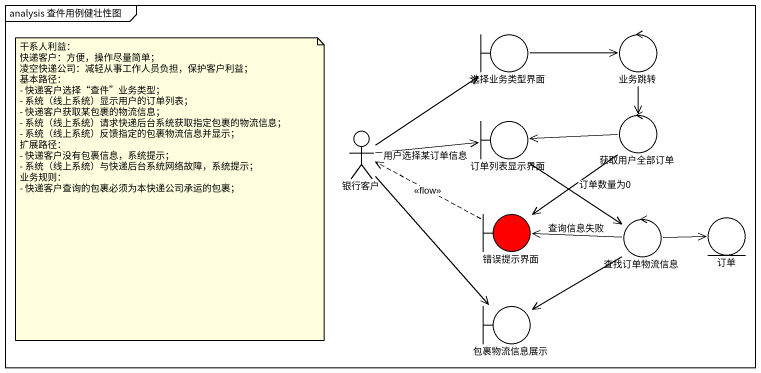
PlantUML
@startuml
mainframe analysis 查件用例健壮性图
boundary 选择业务类型界面
control 业务跳转
boundary 订单列表显示界面
control 获取用户全部订单
actor 银行客户
boundary 错误提示界面 #FF0000
control 查找订单物流信息
entity 订单
boundary 包裹物流信息展示
选择业务类型界面 -right-> 业务跳转
业务跳转 --> 获取用户全部订单
订单列表显示界面 --> 查找订单物流信息
获取用户全部订单 -left-> 订单列表显示界面
获取用户全部订单 --> 错误提示界面 : 订单数量为0
银行客户 -up-> 选择业务类型界面
银行客户 -right-> 订单列表显示界面 : 用户选择某订单信息
银行客户 --> 包裹物流信息展示
错误提示界面 .left.> 银行客户 : <<flow>>
查找订单物流信息 -left-> 错误提示界面 : 查询信息失败
查找订单物流信息 -right-> 订单
查找订单物流信息 --> 包裹物流信息展示
note as N1
  干系人利益：
  快递客户：方便，操作尽量简单；
  凌空快递公司：减轻从事工作人员负担，保护客户利益；
  基本路径：
  - 快递客户选择“查件”业务类型；
  - 系统（线上系统）显示用户的订单列表；
  - 快递客户获取某包裹的物流信息；
  - 系统（线上系统）请求快递后台系统获取指定包裹的物流信息；
  - 系统（线上系统）反馈指定的包裹物流信息并显示；
  扩展路径：
  - 快递客户没有包裹信息，系统提示；
  - 系统（线上系统）与快递后台系统网络故障，系统提示；
  业务规则：
  - 快递客户查询的包裹必须为本快递公司承运的包裹；
end note
@enduml
